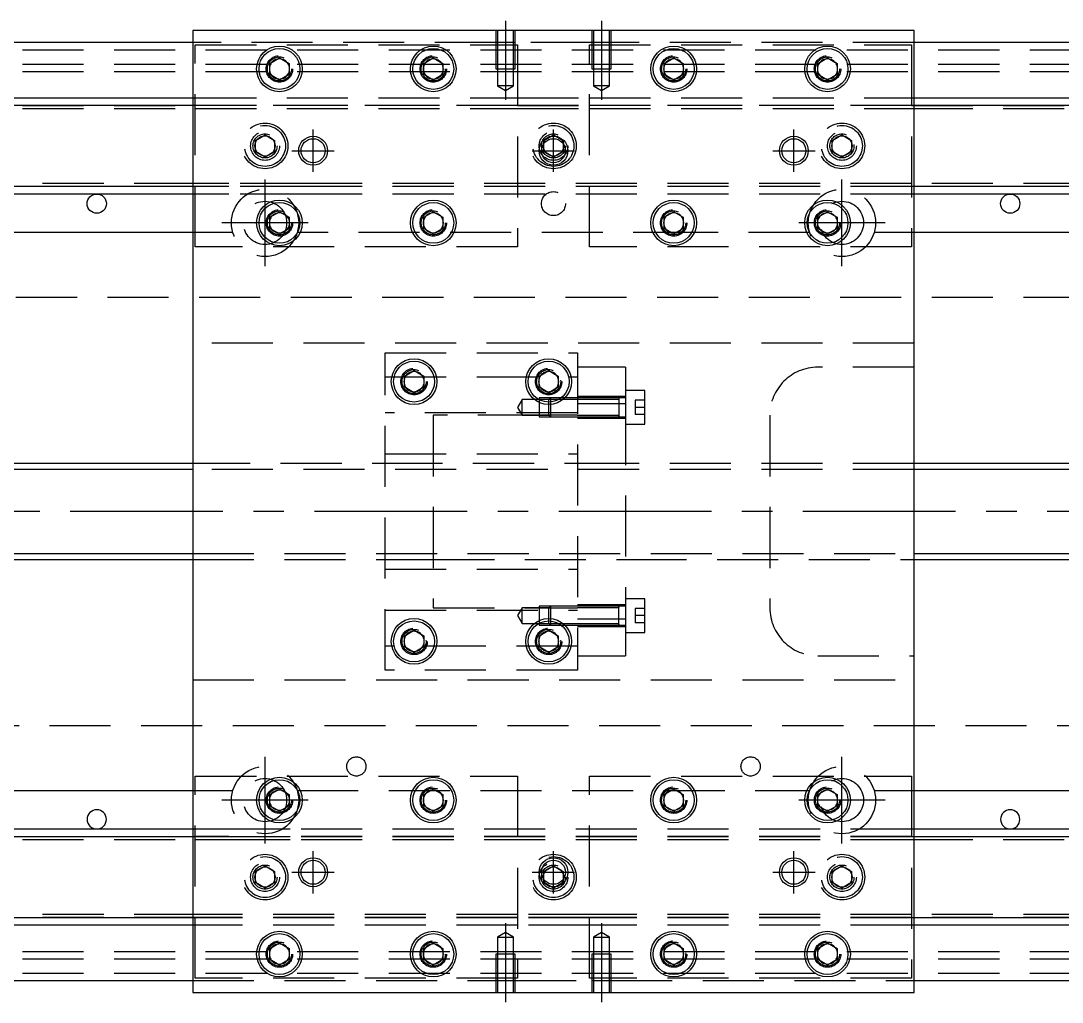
# Model space of a CAD drawing. Extents: x -20 to 861, y -281 to 102.
# Drawn here: x 209.2 to 425.8, y -102 to 102 of the extents above; entities that cross this region are included whole.
import ezdxf

# ---------------------------------------------------------------- set-up
doc = ezdxf.new("R2010")
doc.units = 0
doc.linetypes.add('CENTER', pattern=[50.8, 31.75, -6.35, 6.35, -6.35])
doc.linetypes.add('DASHED', pattern=[19.05, 12.7, -6.35])
doc.layers.get('0').update_dxf_attribs({"linetype": 'CONTINUOUS'})
doc.layers.add('CENTER', color=1, linetype='CENTER')

msp = doc.modelspace()

# ---------------------------------------------------------------- linework, layer by layer
at = {"color": 7, "linetype": 'CONTINUOUS'}
for p, q in [((395, 100), (245, 100)), ((245, 100), (245, -100)), ((395, -100), (395, 100)), ((245, 97.5), (0, 97.5)), ((640, 97.5), (395, 97.5)), ((261, 93.1547), (263, 94.309402)), ((261, 90.8453), (261, 93.1547)), ((263, 94.309402), (265, 93.1547)), ((265, 93.1547), (265, 90.8453)), ((293, 93.1547), (295, 94.309402)), ((293, 90.8453), (293, 93.1547)), ((295, 94.309402), (297, 93.1547)), ((297, 93.1547), (297, 90.8453)), ((343, 93.1547), (345, 94.309402)), ((343, 90.8453), (343, 93.1547)), ((345, 94.309402), (347, 93.1547)), ((347, 93.1547), (347, 90.8453)), ((375, 93.1547), (377, 94.309402)), ((375, 90.8453), (375, 93.1547)), ((377, 94.309402), (379, 93.1547)), ((379, 93.1547), (379, 90.8453)), ((263, 89.690598), (261, 90.8453)), ((265, 90.8453), (263, 89.690598)), ((295, 89.690598), (293, 90.8453)), ((297, 90.8453), (295, 89.690598)), ((345, 89.690598), (343, 90.8453)), ((347, 90.8453), (345, 89.690598)), ((377, 89.690598), (375, 90.8453)), ((379, 90.8453), (377, 89.690598)), ((0, 86), (245, 86)), ((395, 86), (640, 86)), ((0, 84.460392), (245, 84.460392)), ((395, 84.460392), (640, 84.460392)), ((245, 67.539608), (0, 67.539608)), ((640, 67.539608), (395, 67.539608)), ((245, 66), (0, 66)), ((640, 66), (395, 66)), ((261, 61.1547), (263, 62.309402)), ((261, 58.8453), (261, 61.1547)), ((263, 62.309402), (265, 61.1547)), ((265, 61.1547), (265, 58.8453)), ((293, 61.1547), (295, 62.309402)), ((293, 58.8453), (293, 61.1547)), ((295, 62.309402), (297, 61.1547)), ((297, 61.1547), (297, 58.8453)), ((343, 61.1547), (345, 62.309402)), ((343, 58.8453), (343, 61.1547)), ((345, 62.309402), (347, 61.1547)), ((347, 61.1547), (347, 58.8453)), ((375, 61.1547), (377, 62.309402)), ((375, 58.8453), (375, 61.1547)), ((377, 62.309402), (379, 61.1547)), ((379, 61.1547), (379, 58.8453)), ((263, 57.690598), (261, 58.8453)), ((265, 58.8453), (263, 57.690598)), ((295, 57.690598), (293, 58.8453)), ((297, 58.8453), (295, 57.690598)), ((345, 57.690598), (343, 58.8453)), ((347, 58.8453), (345, 57.690598)), ((377, 57.690598), (375, 58.8453)), ((379, 58.8453), (377, 57.690598)), ((245, 58), (146.708204, 58)), ((493.291796, 58), (395, 58)), ((289, 28.1547), (291, 29.309402)), ((291, 29.309402), (293, 28.1547)), ((317, 28.1547), (319, 29.309402)), ((319, 29.309402), (321, 28.1547)), ((289, 25.8453), (289, 28.1547)), ((293, 28.1547), (293, 25.8453)), ((317, 25.8453), (317, 28.1547)), ((321, 28.1547), (321, 25.8453)), ((291, 24.690598), (289, 25.8453)), ((293, 25.8453), (291, 24.690598)), ((319, 24.690598), (317, 25.8453)), ((321, 25.8453), (319, 24.690598)), ((333.6, 19.65063), (333.6, 19.651316)), ((245, 10), (28, 10)), ((583, 10), (395, 10)), ((28, -10), (245, -10)), ((395, -10), (583, -10)), ((333.6, -23.65064), (333.6, -23.649954)), ((289, -25.8453), (291, -24.690598)), ((289, -28.1547), (289, -25.8453)), ((291, -24.690598), (293, -25.8453)), ((293, -25.8453), (293, -28.1547)), ((317, -25.8453), (319, -24.690598)), ((317, -28.1547), (317, -25.8453)), ((319, -24.690598), (321, -25.8453)), ((321, -25.8453), (321, -28.1547)), ((291, -29.309402), (289, -28.1547)), ((293, -28.1547), (291, -29.309402)), ((319, -29.309402), (317, -28.1547)), ((321, -28.1547), (319, -29.309402)), ((146.708204, -58), (245, -58)), ((261, -58.8453), (263, -57.690598)), ((263, -57.690598), (265, -58.8453)), ((293, -58.8453), (295, -57.690598)), ((295, -57.690598), (297, -58.8453)), ((343, -58.8453), (345, -57.690598)), ((345, -57.690598), (347, -58.8453)), ((375, -58.8453), (377, -57.690598)), ((377, -57.690598), (379, -58.8453)), ((395, -58), (493.291796, -58)), ((261, -61.1547), (261, -58.8453)), ((265, -58.8453), (265, -61.1547)), ((293, -61.1547), (293, -58.8453)), ((297, -58.8453), (297, -61.1547)), ((343, -61.1547), (343, -58.8453)), ((347, -58.8453), (347, -61.1547)), ((375, -61.1547), (375, -58.8453)), ((379, -58.8453), (379, -61.1547)), ((263, -62.309402), (261, -61.1547)), ((265, -61.1547), (263, -62.309402)), ((295, -62.309402), (293, -61.1547)), ((297, -61.1547), (295, -62.309402)), ((345, -62.309402), (343, -61.1547)), ((347, -61.1547), (345, -62.309402)), ((377, -62.309402), (375, -61.1547)), ((379, -61.1547), (377, -62.309402)), ((0, -66), (245, -66)), ((395, -66), (640, -66)), ((0, -67.539608), (245, -67.539608)), ((395, -67.539608), (640, -67.539608)), ((245, -84.460392), (0, -84.460392)), ((640, -84.460392), (395, -84.460392)), ((245, -86), (0, -86)), ((640, -86), (395, -86)), ((261, -90.8453), (263, -89.690598)), ((261, -93.1547), (261, -90.8453)), ((263, -89.690598), (265, -90.8453)), ((265, -90.8453), (265, -93.1547)), ((293, -90.8453), (295, -89.690598)), ((293, -93.1547), (293, -90.8453)), ((295, -89.690598), (297, -90.8453)), ((297, -90.8453), (297, -93.1547)), ((343, -90.8453), (345, -89.690598)), ((343, -93.1547), (343, -90.8453)), ((345, -89.690598), (347, -90.8453)), ((347, -90.8453), (347, -93.1547)), ((375, -90.8453), (377, -89.690598)), ((375, -93.1547), (375, -90.8453)), ((377, -89.690598), (379, -90.8453)), ((379, -90.8453), (379, -93.1547)), ((263, -94.309402), (261, -93.1547)), ((265, -93.1547), (263, -94.309402)), ((295, -94.309402), (293, -93.1547)), ((297, -93.1547), (295, -94.309402)), ((345, -94.309402), (343, -93.1547)), ((347, -93.1547), (345, -94.309402)), ((377, -94.309402), (375, -93.1547)), ((379, -93.1547), (377, -94.309402)), ((0, -97.5), (245, -97.5)), ((395, -97.5), (640, -97.5)), ((245, -100), (395, -100))]:
    msp.add_line(p, q, dxfattribs=at)
at = {"color": 3, "linetype": 'DASHED'}
for p, q in [((308.000006, 100), (308.000006, 92)), ((308.35, 100), (308.35, 92)), ((311.65, 92), (311.65, 100)), ((311.999994, 92), (311.999994, 100)), ((328.000006, 100), (328.000006, 92)), ((328.35, 100), (328.35, 92)), ((331.65, 92), (331.65, 100)), ((331.999994, 92), (331.999994, 100)), ((308.000006, 97.5), (245, 97.5)), ((311.999994, 97.5), (308.000006, 97.5)), ((328.000006, 97.5), (311.999994, 97.5)), ((331.999994, 97.5), (328.000006, 97.5)), ((395, 97.5), (331.999994, 97.5)), ((0, 96), (640, 96)), ((245.5, 55), (245.5, 97)), ((245.5, 97), (312.5, 97)), ((312.5, 97), (312.5, 55)), ((327.5, 55), (327.5, 97)), ((327.5, 97), (394.5, 97)), ((394.5, 97), (394.5, 55)), ((0, 93), (640, 93)), ((0, 91.5), (640, 91.5)), ((308.000006, 92), (311.999994, 92)), ((308.35, 92), (308.35, 88.5)), ((311.65, 88.5), (311.65, 92)), ((328.000006, 92), (331.999994, 92)), ((328.35, 92), (328.35, 88.5)), ((331.65, 88.5), (331.65, 92)), ((311.65, 88.5), (308.35, 88.5)), ((308.35, 88.5), (310, 87.547372)), ((310, 87.547372), (311.65, 88.5)), ((331.65, 88.5), (328.35, 88.5)), ((328.35, 88.5), (330, 87.547372)), ((330, 87.547372), (331.65, 88.5)), ((245, 86), (245.5, 86)), ((245.5, 86), (312.5, 86)), ((312.5, 86), (327.5, 86)), ((327.5, 86), (394.5, 86)), ((394.5, 86), (395, 86)), ((0, 84.403994), (245.5, 84.403994)), ((0, 83.8), (245.5, 83.8)), ((245, 84.460392), (245.5, 84.460392)), ((245.5, 84.460392), (312.5, 84.460392)), ((312.5, 84.403994), (245.5, 84.403994)), ((245.5, 83.8), (312.5, 83.8)), ((312.5, 84.460392), (327.5, 84.460392)), ((312.5, 84.403994), (327.5, 84.403994)), ((312.5, 83.8), (327.5, 83.8)), ((327.5, 84.460392), (394.5, 84.460392)), ((394.5, 84.403994), (327.5, 84.403994)), ((327.5, 83.8), (394.5, 83.8)), ((394.5, 84.460392), (395, 84.460392)), ((394.5, 84.403994), (640, 84.403994)), ((394.5, 83.8), (640, 83.8)), ((258, 77.1547), (260, 78.309402)), ((260, 78.309402), (262, 77.1547)), ((318, 77.1547), (320, 78.309402)), ((320, 78.309402), (322, 77.1547)), ((378, 77.1547), (380, 78.309402)), ((380, 78.309402), (382, 77.1547)), ((257.5, 76), (257.534018, 76.411016)), ((258, 74.8453), (258, 77.1547)), ((262, 77.1547), (262, 74.8453)), ((317.5, 76), (317.534018, 76.411016)), ((318, 74.8453), (318, 77.1547)), ((322, 77.1547), (322, 74.8453)), ((378, 74.8453), (378, 77.1547)), ((382, 77.1547), (382, 74.8453)), ((382.483582, 76.286038), (382.5, 76)), ((260, 73.690598), (258, 74.8453)), ((262, 74.8453), (260, 73.690598)), ((320, 73.690598), (318, 74.8453)), ((322, 74.8453), (320, 73.690598)), ((380, 73.690598), (378, 74.8453)), ((382, 74.8453), (380, 73.690598)), ((245.5, 68.2), (0, 68.2)), ((245.5, 67.596006), (0, 67.596006)), ((245.5, 67.539608), (245, 67.539608)), ((252.5, 68.2), (245.5, 68.2)), ((252.5, 67.596006), (245.5, 67.596006)), ((252.5, 67.539608), (245.5, 67.539608)), ((267.5, 68.2), (252.5, 68.2)), ((267.5, 67.596006), (252.5, 67.596006)), ((267.5, 67.539608), (252.5, 67.539608)), ((394.5, 68.2), (267.5, 68.2)), ((394.5, 67.596006), (267.5, 67.596006)), ((394.5, 67.539608), (267.5, 67.539608)), ((640, 68.2), (394.5, 68.2)), ((640, 67.596006), (394.5, 67.596006)), ((395, 67.539608), (394.5, 67.539608)), ((245.5, 66), (245, 66)), ((252.5, 66), (245.5, 66)), ((267.5, 66), (252.5, 66)), ((394.5, 66), (267.5, 66)), ((395, 66), (394.5, 66)), ((245.5, 58), (245, 58)), ((253.291796, 58), (245.5, 58)), ((349.308422, 58), (266.708204, 58)), ((294.464102, 58), (294.359688, 58)), ((295.640312, 58), (295.535898, 58)), ((344.464102, 58), (344.359688, 58)), ((345.640312, 58), (345.535898, 58)), ((373.291796, 58), (349.308422, 58)), ((394.5, 58), (386.708204, 58)), ((395, 58), (394.5, 58)), ((312.5, 55), (245.5, 55)), ((394.5, 55), (327.5, 55)), ((640, 44.5), (5.640312, 44.5)), ((395, 35), (245, 35)), ((285, -33), (285, 33)), ((285, 33), (325, 33)), ((325, 33), (325, -33)), ((335, 30), (325, 30)), ((335, 30), (335, 22.36068)), ((395, 30), (375, 30)), ((285, 28), (325, 28)), ((288.5, 27), (288.518502, 27.303588)), ((321.483582, 27.286038), (321.5, 27)), ((335, 23.900636), (325, 23.900636)), ((339, 25.150636), (335, 25.150636)), ((339, 18.150636), (339, 25.150636)), ((313.5, 23.300636), (312.547372, 21.650636)), ((313.5, 20.000636), (313.5, 23.300636)), ((317, 23.300636), (313.5, 23.300636)), ((317, 23.65063), (317, 23.25)), ((319.34998, 23.65063), (317, 23.65063)), ((318.99998, 23.300636), (317, 23.300636)), ((317, 23.25), (317, 22.691578)), ((317, 22.691578), (317, 19.65064)), ((319.35, 23.650636), (319, 23.300636)), ((319, 22.75), (319, 23.300636)), ((321.092176, 23.300636), (319, 23.300636)), ((319, 22.25), (319, 22.75)), ((319, 20.000636), (319, 22.25)), ((321.616146, 23.65063), (319.349994, 23.65063)), ((319.35, 23.650636), (319.35, 22.764436)), ((321.616152, 23.650636), (319.35, 23.650636)), ((319.35, 22.764436), (319.35, 22.262912)), ((319.35, 22.262912), (319.35, 19.650636)), ((321.979462, 23.300636), (321.092176, 23.300636)), ((322.368118, 23.65063), (321.616146, 23.65063)), ((322.368124, 23.650636), (321.616152, 23.650636)), ((325, 23.300636), (321.979462, 23.300636)), ((325, 23.65063), (322.368118, 23.65063)), ((325, 23.650636), (322.368124, 23.650636)), ((335, 22.36068), (325, 22.36068)), ((333.605, 23.650636), (325.00002, 23.650636)), ((333.6, 23.300636), (325.00002, 23.300636)), ((335, 23.650636), (333.595, 23.650636)), ((333.6, 23.650636), (333.6, 19.650636)), ((335, 22.36068), (335, -22.36068)), ((337, 23.150636), (337, 21.650636)), ((339, 23.150636), (337, 23.150636)), ((325, 20.5), (285, 20.5)), ((295, 20), (295, -20)), ((317, 20), (295, 20)), ((312.547372, 21.650636), (313.5, 20.000636)), ((313.5, 20.000636), (317, 20.000636)), ((317, 20.000636), (318.99998, 20.000636)), ((319.000636, 20), (317, 20)), ((317, 19.65064), (319.34998, 19.65064)), ((319, 20.000636), (319.35, 19.650636)), ((325, 20), (319.000636, 20)), ((319.349994, 19.65064), (325, 19.65064)), ((319.35, 19.650636), (325, 19.650636)), ((325.00002, 20.000636), (333.6, 20.000636)), ((325.00002, 19.650636), (333.605, 19.650636)), ((333.595, 19.650636), (335, 19.650636)), ((333.6, 19.650636), (333.6, 19.867096)), ((337, 21.650636), (337, 20.150636)), ((339, 21.650636), (337, 21.650636)), ((339, 20.150636), (337, 20.150636)), ((365, 20), (365, -20)), ((325, 19.400636), (335, 19.400636)), ((335, 18.150636), (339, 18.150636)), ((285, 12), (325, 12)), ((294.99998, 10), (245, 10)), ((395, 8.75), (245, 8.75)), ((335, 10), (295, 10)), ((395, 10), (335.00002, 10)), ((245, -8.75), (395, -8.75)), ((245, -10), (294.99998, -10)), ((295, -10), (335, -10)), ((335.00002, -10), (395, -10)), ((285, -12), (325, -12)), ((335, -19.400636), (325, -19.400636)), ((339, -18.150636), (335, -18.150636)), ((339, -25.150636), (339, -18.150636)), ((285, -20.5), (325, -20.5)), ((295, -20), (317, -20)), ((313.5, -20.000636), (312.547372, -21.650636)), ((312.547372, -21.650636), (313.5, -23.300636)), ((313.5, -23.300636), (313.5, -20.000636)), ((317, -20.000636), (313.5, -20.000636)), ((317, -19.65064), (317, -22.691578)), ((319.34998, -19.65064), (317, -19.65064)), ((317, -20), (319.000636, -20)), ((318.99998, -20.000636), (317, -20.000636)), ((319.35, -19.650636), (319, -20.000636)), ((319, -22.25), (319, -20.000636)), ((319.000636, -20), (325, -20)), ((325, -19.65064), (319.349994, -19.65064)), ((319.35, -19.650636), (319.35, -22.262912)), ((325, -19.650636), (319.35, -19.650636)), ((333.605, -19.650636), (325.00002, -19.650636)), ((333.6, -20.000636), (325.00002, -20.000636)), ((335, -19.650636), (333.595, -19.650636)), ((333.6, -19.867096), (333.6, -19.650636)), ((333.6, -19.650636), (333.6, -19.867302)), ((333.6, -23.434174), (333.6, -19.867096)), ((337, -20.150636), (337, -21.650636)), ((339, -20.150636), (337, -20.150636)), ((337, -21.650636), (337, -23.150636)), ((339, -21.650636), (337, -21.650636)), ((313.5, -23.300636), (317, -23.300636)), ((317, -22.691578), (317, -23.25)), ((317, -23.25), (317, -23.65063)), ((317, -23.300636), (318.99998, -23.300636)), ((317, -23.65063), (319.34998, -23.65063)), ((319, -22.75), (319, -22.25)), ((319, -23.300636), (319, -22.75)), ((319, -23.300636), (321.092176, -23.300636)), ((319, -23.300636), (319.35, -23.650636)), ((319.349994, -23.65063), (321.616146, -23.65063)), ((319.35, -22.262912), (319.35, -22.764436)), ((319.35, -22.764436), (319.35, -23.650636)), ((319.35, -23.650636), (321.616152, -23.650636)), ((321.092176, -23.300636), (321.979462, -23.300636)), ((321.616146, -23.65063), (322.368118, -23.65063)), ((321.616152, -23.650636), (322.368124, -23.650636)), ((321.979462, -23.300636), (325, -23.300636)), ((322.368118, -23.65063), (325, -23.65063)), ((322.368124, -23.650636), (325, -23.650636)), ((335, -22.36068), (325, -22.36068)), ((335, -22.36068), (325, -22.36068)), ((325.00002, -23.300636), (333.6, -23.300636)), ((325.00002, -23.650636), (333.605, -23.650636)), ((333.595, -23.650636), (335, -23.650636)), ((333.6, -23.433926), (333.6, -23.650636)), ((333.6, -23.650636), (333.6, -23.434174)), ((335, -22.36068), (335, -30)), ((339, -23.150636), (337, -23.150636)), ((325, -23.900636), (335, -23.900636)), ((335, -25.150636), (339, -25.150636)), ((325, -28), (285, -28)), ((293.483582, -26.713962), (293.5, -27)), ((321.483582, -26.713962), (321.5, -27)), ((325, -30), (335, -30)), ((375, -30), (395, -30)), ((325, -33), (285, -33)), ((245, -35), (395, -35)), ((5.640312, -44.5), (640, -44.5)), ((245.5, -97), (245.5, -55)), ((245.5, -55), (312.5, -55)), ((312.5, -55), (312.5, -97)), ((327.5, -55), (394.5, -55)), ((327.5, -97), (327.5, -55)), ((394.5, -55), (394.5, -97)), ((245, -58), (245.5, -58)), ((245.5, -58), (253.291796, -58)), ((266.708204, -58), (290.691578, -58)), ((266.708204, -58), (373.291796, -58)), ((290.691578, -58), (291.25, -58)), ((294.359688, -58), (294.464102, -58)), ((295.535898, -58), (295.640312, -58)), ((386.708204, -58), (394.5, -58)), ((394.5, -58), (395, -58)), ((260.5, -60), (260.512884, -59.746512)), ((292.5, -60), (292.518502, -59.696412)), ((245, -66), (245.5, -66)), ((245.5, -66), (252.5, -66)), ((252.5, -66), (267.5, -66)), ((267.5, -66), (394.5, -66)), ((394.5, -66), (395, -66)), ((0, -67.596006), (245.5, -67.596006)), ((0, -68.2), (245.5, -68.2)), ((245, -67.539608), (245.5, -67.539608)), ((245.5, -67.539608), (252.5, -67.539608)), ((252.5, -67.596006), (245.5, -67.596006)), ((245.5, -68.2), (252.5, -68.2)), ((252.5, -67.539608), (267.5, -67.539608)), ((252.5, -67.596006), (267.5, -67.596006)), ((252.5, -68.2), (267.5, -68.2)), ((267.5, -67.539608), (394.5, -67.539608)), ((394.5, -67.596006), (267.5, -67.596006)), ((267.5, -68.2), (394.5, -68.2)), ((394.5, -67.539608), (395, -67.539608)), ((394.5, -67.596006), (640, -67.596006)), ((394.5, -68.2), (640, -68.2)), ((257.5, -76), (257.534018, -75.588984)), ((258, -74.8453), (260, -73.690598)), ((258, -77.1547), (258, -74.8453)), ((260, -73.690598), (262, -74.8453)), ((262, -74.8453), (262, -77.1547)), ((317.5, -76), (317.534018, -75.588984)), ((318, -74.8453), (320, -73.690598)), ((318, -77.1547), (318, -74.8453)), ((320, -73.690598), (322, -74.8453)), ((322, -74.8453), (322, -77.1547)), ((377.5, -76), (377.534018, -75.588984)), ((378, -74.8453), (380, -73.690598)), ((378, -77.1547), (378, -74.8453)), ((380, -73.690598), (382, -74.8453)), ((382, -74.8453), (382, -77.1547)), ((260, -78.309402), (258, -77.1547)), ((262, -77.1547), (260, -78.309402)), ((320, -78.309402), (318, -77.1547)), ((322, -77.1547), (320, -78.309402)), ((380, -78.309402), (378, -77.1547)), ((382, -77.1547), (380, -78.309402)), ((245.5, -83.8), (0, -83.8)), ((245.5, -84.403994), (0, -84.403994)), ((245.5, -84.460392), (245, -84.460392)), ((312.5, -83.8), (245.5, -83.8)), ((312.5, -84.403994), (245.5, -84.403994)), ((312.5, -84.460392), (245.5, -84.460392)), ((327.5, -83.8), (312.5, -83.8)), ((327.5, -84.403994), (312.5, -84.403994)), ((327.5, -84.460392), (312.5, -84.460392)), ((394.5, -83.8), (327.5, -83.8)), ((394.5, -84.403994), (327.5, -84.403994)), ((394.5, -84.460392), (327.5, -84.460392)), ((640, -83.8), (394.5, -83.8)), ((640, -84.403994), (394.5, -84.403994)), ((395, -84.460392), (394.5, -84.460392)), ((245.5, -86), (245, -86)), ((312.5, -86), (245.5, -86)), ((327.5, -86), (312.5, -86)), ((394.5, -86), (327.5, -86)), ((395, -86), (394.5, -86)), ((310, -87.547372), (308.35, -88.5)), ((308.35, -88.5), (311.65, -88.5)), ((308.35, -88.5), (308.35, -92)), ((311.65, -88.5), (310, -87.547372)), ((311.65, -92), (311.65, -88.5)), ((330, -87.547372), (328.35, -88.5)), ((328.35, -88.5), (331.65, -88.5)), ((328.35, -88.5), (328.35, -92)), ((331.65, -88.5), (330, -87.547372)), ((331.65, -92), (331.65, -88.5)), ((0, -91.5), (640, -91.5)), ((0, -93), (640, -93)), ((260.5, -92), (260.512884, -91.746512)), ((292.5, -92), (292.512884, -91.746512)), ((311.999994, -92), (308.000006, -92)), ((308.000006, -92), (308.000006, -100)), ((308.35, -92), (308.35, -100)), ((311.65, -100), (311.65, -92)), ((311.999994, -100), (311.999994, -92)), ((331.999994, -92), (328.000006, -92)), ((328.000006, -92), (328.000006, -100)), ((328.35, -92), (328.35, -100)), ((331.65, -100), (331.65, -92)), ((331.999994, -100), (331.999994, -92)), ((347.483582, -91.713962), (347.5, -92)), ((374.5, -92), (374.512884, -91.746512)), ((0, -96), (640, -96)), ((312.5, -97), (245.5, -97)), ((394.5, -97), (327.5, -97)), ((245, -97.5), (308.000006, -97.5)), ((308.000006, -97.5), (311.999994, -97.5)), ((311.999994, -97.5), (328.000006, -97.5)), ((328.000006, -97.5), (331.999994, -97.5)), ((331.999994, -97.5), (395, -97.5))]:
    msp.add_line(p, q, dxfattribs=at)
at = {"color": 3, "linetype": 'CONTINUOUS'}
for p, q in [((245, 8.75), (28, 8.75)), ((583, 8.75), (395, 8.75)), ((28, -8.75), (245, -8.75)), ((395, -8.75), (583, -8.75))]:
    msp.add_line(p, q, dxfattribs=at)
at = {"color": 7, "linetype": 'CONTINUOUS'}
for centre, radius in [((263, 92), 4.75), ((263, 92), 4.25), ((295, 92), 4.75), ((295, 92), 4.25), ((345, 92), 4.75), ((345, 92), 4.25), ((377, 92), 4.75), ((377, 92), 4.25), ((260, 76), 2.1), ((320, 75), 3), ((320, 76), 2.1), ((380, 76), 2.1), ((270, 75), 2.5), ((320, 75), 2.5), ((370, 75), 2.5), ((225, 64), 2), ((415, 64), 2), ((263, 60), 4.75), ((263, 60), 4.25), ((295, 60), 4.75), ((295, 60), 4.25), ((345, 60), 4.75), ((345, 60), 4.25), ((377, 60), 4.75), ((377, 60), 4.25), ((291, 27), 4.75), ((291, 27), 4.25), ((319, 27), 4.75), ((319, 27), 4.25), ((291, -27), 4.75), ((291, -27), 4.25), ((319, -27), 4.75), ((319, -27), 4.25), ((263, -60), 4.75), ((263, -60), 4.25), ((295, -60), 4.75), ((295, -60), 4.25), ((345, -60), 4.75), ((345, -60), 4.25), ((377, -60), 4.75), ((377, -60), 4.25), ((270, -75), 2.5), ((320, -75), 3), ((320, -75), 2.5), ((370, -75), 2.5), ((260, -76), 2.1), ((320, -76), 2.1), ((380, -76), 2.1), ((263, -92), 4.75), ((263, -92), 4.25), ((295, -92), 4.75), ((295, -92), 4.25), ((345, -92), 4.75), ((345, -92), 4.25), ((377, -92), 4.75), ((377, -92), 4.25)]:
    msp.add_circle(centre, radius, dxfattribs=at)
at = {"color": 3, "linetype": 'DASHED'}
for centre, radius in [((263, 92), 2.75), ((263, 92), 2.5), ((295, 92), 2.75), ((295, 92), 2.5), ((345, 92), 2.75), ((345, 92), 2.5), ((377, 92), 2.75), ((377, 92), 2.5), ((260, 76), 4.75), ((260, 76), 4.25), ((320, 76), 4.75), ((320, 76), 4.25), ((380, 76), 4.75), ((380, 76), 4.25), ((260, 76), 3), ((260, 76), 2.5), ((320, 76), 3), ((320, 76), 2.5), ((380, 76), 3), ((380, 76), 2.5), ((260, 60), 7), ((320, 64), 2.5), ((380, 60), 7), ((260, 60), 4.5), ((380, 60), 4.5), ((263, 60), 2.75), ((263, 60), 2.5), ((295, 60), 2.75), ((295, 60), 2.5), ((345, 60), 2.75), ((345, 60), 2.5), ((377, 60), 2.75), ((377, 60), 2.5), ((291, 27), 2.75), ((291, 27), 2.5), ((319, 27), 2.75), ((319, 27), 2.5), ((291, -27), 2.75), ((291, -27), 2.5), ((319, -27), 2.75), ((319, -27), 2.5), ((279, -53), 2), ((361, -53), 2), ((260, -60), 7), ((380, -60), 7), ((260, -60), 4.5), ((380, -60), 4.5), ((263, -60), 2.75), ((263, -60), 2.5), ((295, -60), 2.75), ((295, -60), 2.5), ((345, -60), 2.75), ((345, -60), 2.5), ((377, -60), 2.75), ((377, -60), 2.5), ((260, -76), 4.75), ((320, -76), 4.75), ((380, -76), 4.75), ((260, -76), 4.25), ((260, -76), 3), ((260, -76), 2.5), ((320, -76), 4.25), ((320, -76), 3), ((320, -76), 2.5), ((380, -76), 4.25), ((380, -76), 3), ((380, -76), 2.5), ((263, -92), 2.75), ((263, -92), 2.5), ((295, -92), 2.75), ((295, -92), 2.5), ((345, -92), 2.75), ((345, -92), 2.5), ((377, -92), 2.75), ((377, -92), 2.5)]:
    msp.add_circle(centre, radius, dxfattribs=at)
at = {"color": 3, "linetype": 'CONTINUOUS'}
for centre in [(270, 75), (370, 75), (270, -75), (370, -75)]:
    msp.add_circle(centre, 3, dxfattribs=at)
at = {"color": 7, "linetype": 'CONTINUOUS'}
for centre, radius, start, end in [((263, 92), 2.1, 137.75279, 162.24721), ((263, 92), 2.1, 102.24721, 137.75279), ((263, 92), 2.1, 77.75279, 102.24721), ((263, 92), 2.1, 42.24721, 77.75279), ((263, 92), 2.1, 17.75279, 42.24721), ((295, 92), 2.1, 137.75279, 162.24721), ((295, 92), 2.1, 102.24721, 137.75279), ((295, 92), 2.1, 77.75279, 102.24721), ((295, 92), 2.1, 42.24721, 77.75279), ((295, 92), 2.1, 17.75279, 42.24721), ((345, 92), 2.1, 137.75279, 162.24721), ((345, 92), 2.1, 102.24721, 137.75279), ((345, 92), 2.1, 77.75279, 102.24721), ((345, 92), 2.1, 42.24721, 77.75279), ((345, 92), 2.1, 17.75279, 42.24721), ((377, 92), 2.1, 137.75279, 162.24721), ((377, 92), 2.1, 102.24721, 137.75279), ((377, 92), 2.1, 77.75279, 102.24721), ((377, 92), 2.1, 42.24721, 77.75279), ((377, 92), 2.1, 17.75279, 42.24721), ((263, 92), 2.1, 162.24721, 180), ((263, 92), 2.1, 180, 197.75279), ((263, 92), 2.1, 197.75279, 222.24721), ((263, 92), 2.1, 317.75279, 342.24721), ((263, 92), 2.1, 342.24721, 17.75279), ((295, 92), 2.1, 162.24721, 180), ((295, 92), 2.1, 180, 197.75279), ((295, 92), 2.1, 197.75279, 222.24721), ((295, 92), 2.1, 317.75279, 342.24721), ((295, 92), 2.1, 342.24721, 17.75279), ((345, 92), 2.1, 162.24721, 180), ((345, 92), 2.1, 180, 197.75279), ((345, 92), 2.1, 197.75279, 222.24721), ((345, 92), 2.1, 317.75279, 342.24721), ((345, 92), 2.1, 342.24721, 17.75279), ((377, 92), 2.1, 162.24721, 180), ((377, 92), 2.1, 180, 197.75279), ((377, 92), 2.1, 197.75279, 222.24721), ((377, 92), 2.1, 317.75279, 342.24721), ((377, 92), 2.1, 342.24721, 17.75279), ((263, 92), 2.1, 222.24721, 257.75279), ((263, 92), 2.1, 257.75279, 282.24721), ((263, 92), 2.1, 282.24721, 317.75279), ((295, 92), 2.1, 222.24721, 257.75279), ((295, 92), 2.1, 257.75279, 282.24721), ((295, 92), 2.1, 282.24721, 317.75279), ((345, 92), 2.1, 222.24721, 257.75279), ((345, 92), 2.1, 257.75279, 282.24721), ((345, 92), 2.1, 282.24721, 317.75279), ((377, 92), 2.1, 222.24721, 257.75279), ((377, 92), 2.1, 257.75279, 282.24721), ((377, 92), 2.1, 282.24721, 317.75279), ((263, 60), 2.1, 137.75279, 162.24721), ((263, 60), 2.1, 102.24721, 137.75279), ((263, 60), 2.1, 77.75279, 102.24721), ((263, 60), 2.1, 42.24721, 77.75279), ((263, 60), 2.1, 17.75279, 42.24721), ((295, 60), 2.1, 137.75279, 162.24721), ((295, 60), 2.1, 102.24721, 137.75279), ((295, 60), 2.1, 77.75279, 102.24721), ((295, 60), 2.1, 42.24721, 77.75279), ((295, 60), 2.1, 17.75279, 42.24721), ((345, 60), 2.1, 137.75279, 162.24721), ((345, 60), 2.1, 102.24721, 137.75279), ((345, 60), 2.1, 77.75279, 102.24721), ((345, 60), 2.1, 42.24721, 77.75279), ((345, 60), 2.1, 17.75279, 42.24721), ((377, 60), 2.1, 137.75279, 162.24721), ((377, 60), 2.1, 102.24721, 137.75279), ((377, 60), 2.1, 77.75279, 102.24721), ((377, 60), 2.1, 42.24721, 77.75279), ((377, 60), 2.1, 17.75279, 42.24721), ((263, 60), 2.1, 162.24721, 180), ((263, 60), 2.1, 180, 197.75279), ((263, 60), 2.1, 197.75279, 222.24721), ((263, 60), 2.1, 222.24721, 257.75279), ((263, 60), 2.1, 282.24721, 317.75279), ((263, 60), 2.1, 317.75279, 342.24721), ((263, 60), 2.1, 342.24721, 17.75279), ((295, 60), 2.1, 162.24721, 180), ((295, 60), 2.1, 180, 197.75279), ((295, 60), 2.1, 197.75279, 222.24721), ((295, 60), 2.1, 222.24721, 257.75279), ((295, 60), 2.1, 282.24721, 317.75279), ((295, 60), 2.1, 317.75279, 342.24721), ((295, 60), 2.1, 342.24721, 17.75279), ((345, 60), 2.1, 162.24721, 180), ((345, 60), 2.1, 180, 197.75279), ((345, 60), 2.1, 197.75279, 222.24721), ((345, 60), 2.1, 222.24721, 257.75279), ((345, 60), 2.1, 282.24721, 317.75279), ((345, 60), 2.1, 317.75279, 342.24721), ((345, 60), 2.1, 342.24721, 17.75279), ((377, 60), 2.1, 162.24721, 180), ((377, 60), 2.1, 180, 197.75279), ((377, 60), 2.1, 197.75279, 222.24721), ((377, 60), 2.1, 222.24721, 257.75279), ((377, 60), 2.1, 282.24721, 317.75279), ((377, 60), 2.1, 317.75279, 342.24721), ((377, 60), 2.1, 342.24721, 17.75279), ((263, 60), 2.1, 257.75279, 282.24721), ((295, 60), 2.1, 257.75279, 282.24721), ((345, 60), 2.1, 257.75279, 282.24721), ((377, 60), 2.1, 257.75279, 282.24721), ((291, 27), 2.1, 137.75279, 162.24721), ((291, 27), 2.1, 102.24721, 137.75279), ((291, 27), 2.1, 77.75279, 102.24721), ((291, 27), 2.1, 42.24721, 77.75279), ((291, 27), 2.1, 17.75279, 42.24721), ((319, 27), 2.1, 137.75279, 162.24721), ((319, 27), 2.1, 102.24721, 137.75279), ((319, 27), 2.1, 77.75279, 102.24721), ((319, 27), 2.1, 42.24721, 77.75279), ((319, 27), 2.1, 17.75279, 42.24721), ((291, 27), 2.1, 162.24721, 180), ((291, 27), 2.1, 180, 197.75279), ((291, 27), 2.1, 197.75279, 222.24721), ((291, 27), 2.1, 317.75279, 342.24721), ((291, 27), 2.1, 342.24721, 17.75279), ((319, 27), 2.1, 162.24721, 180), ((319, 27), 2.1, 180, 197.75279), ((319, 27), 2.1, 197.75279, 222.24721), ((319, 27), 2.1, 317.75279, 342.24721), ((319, 27), 2.1, 342.24721, 17.75279), ((291, 27), 2.1, 222.24721, 257.75279), ((291, 27), 2.1, 257.75279, 282.24721), ((291, 27), 2.1, 282.24721, 317.75279), ((319, 27), 2.1, 222.24721, 257.75279), ((319, 27), 2.1, 257.75279, 282.24721), ((319, 27), 2.1, 282.24721, 317.75279), ((291, -27), 2.1, 137.75279, 162.24721), ((291, -27), 2.1, 102.24721, 137.75279), ((291, -27), 2.1, 77.75279, 102.24721), ((291, -27), 2.1, 42.24721, 77.75279), ((291, -27), 2.1, 17.75279, 42.24721), ((319, -27), 2.1, 137.75279, 162.24721), ((319, -27), 2.1, 102.24721, 137.75279), ((319, -27), 2.1, 77.75279, 102.24721), ((319, -27), 2.1, 42.24721, 77.75279), ((319, -27), 2.1, 17.75279, 42.24721), ((291, -27), 2.1, 162.24721, 180), ((291, -27), 2.1, 180, 197.75279), ((291, -27), 2.1, 197.75279, 222.24721), ((291, -27), 2.1, 317.75279, 342.24721), ((291, -27), 2.1, 342.24721, 17.75279), ((319, -27), 2.1, 162.24721, 180), ((319, -27), 2.1, 180, 197.75279), ((319, -27), 2.1, 197.75279, 222.24721), ((319, -27), 2.1, 317.75279, 342.24721), ((319, -27), 2.1, 342.24721, 17.75279), ((291, -27), 2.1, 222.24721, 257.75279), ((291, -27), 2.1, 257.75279, 282.24721), ((291, -27), 2.1, 282.24721, 317.75279), ((319, -27), 2.1, 222.24721, 257.75279), ((319, -27), 2.1, 257.75279, 282.24721), ((319, -27), 2.1, 282.24721, 317.75279), ((263, -60), 2.1, 102.24721, 137.75279), ((263, -60), 2.1, 77.75279, 102.24721), ((263, -60), 2.1, 42.24721, 77.75279), ((295, -60), 2.1, 102.24721, 137.75279), ((295, -60), 2.1, 77.75279, 102.24721), ((295, -60), 2.1, 42.24721, 77.75279), ((345, -60), 2.1, 102.24721, 137.75279), ((345, -60), 2.1, 77.75279, 102.24721), ((345, -60), 2.1, 42.24721, 77.75279), ((377, -60), 2.1, 102.24721, 137.75279), ((377, -60), 2.1, 77.75279, 102.24721), ((377, -60), 2.1, 42.24721, 77.75279), ((263, -60), 2.1, 162.24721, 180), ((263, -60), 2.1, 180, 197.75279), ((263, -60), 2.1, 137.75279, 162.24721), ((263, -60), 2.1, 197.75279, 222.24721), ((263, -60), 2.1, 17.75279, 42.24721), ((263, -60), 2.1, 317.75279, 342.24721), ((263, -60), 2.1, 342.24721, 17.75279), ((295, -60), 2.1, 162.24721, 180), ((295, -60), 2.1, 180, 197.75279), ((295, -60), 2.1, 137.75279, 162.24721), ((295, -60), 2.1, 197.75279, 222.24721), ((295, -60), 2.1, 17.75279, 42.24721), ((295, -60), 2.1, 317.75279, 342.24721), ((295, -60), 2.1, 342.24721, 17.75279), ((345, -60), 2.1, 162.24721, 180), ((345, -60), 2.1, 180, 197.75279), ((345, -60), 2.1, 137.75279, 162.24721), ((345, -60), 2.1, 197.75279, 222.24721), ((345, -60), 2.1, 17.75279, 42.24721), ((345, -60), 2.1, 317.75279, 342.24721), ((345, -60), 2.1, 342.24721, 17.75279), ((377, -60), 2.1, 162.24721, 180), ((377, -60), 2.1, 180, 197.75279), ((377, -60), 2.1, 137.75279, 162.24721), ((377, -60), 2.1, 197.75279, 222.24721), ((377, -60), 2.1, 17.75279, 42.24721), ((377, -60), 2.1, 317.75279, 342.24721), ((377, -60), 2.1, 342.24721, 17.75279), ((225, -64), 2, 90, 270), ((225, -64), 2, 270, 90), ((263, -60), 2.1, 222.24721, 257.75279), ((263, -60), 2.1, 257.75279, 282.24721), ((263, -60), 2.1, 282.24721, 317.75279), ((295, -60), 2.1, 222.24721, 257.75279), ((295, -60), 2.1, 257.75279, 282.24721), ((295, -60), 2.1, 282.24721, 317.75279), ((345, -60), 2.1, 222.24721, 257.75279), ((345, -60), 2.1, 257.75279, 282.24721), ((345, -60), 2.1, 282.24721, 317.75279), ((377, -60), 2.1, 222.24721, 257.75279), ((377, -60), 2.1, 257.75279, 282.24721), ((377, -60), 2.1, 282.24721, 317.75279), ((415, -64), 2, 90, 270), ((415, -64), 2, 270, 90), ((263, -92), 2.1, 137.75279, 162.24721), ((263, -92), 2.1, 102.24721, 137.75279), ((263, -92), 2.1, 77.75279, 102.24721), ((263, -92), 2.1, 42.24721, 77.75279), ((263, -92), 2.1, 17.75279, 42.24721), ((295, -92), 2.1, 137.75279, 162.24721), ((295, -92), 2.1, 102.24721, 137.75279), ((295, -92), 2.1, 77.75279, 102.24721), ((295, -92), 2.1, 42.24721, 77.75279), ((295, -92), 2.1, 17.75279, 42.24721), ((345, -92), 2.1, 137.75279, 162.24721), ((345, -92), 2.1, 102.24721, 137.75279), ((345, -92), 2.1, 77.75279, 102.24721), ((345, -92), 2.1, 42.24721, 77.75279), ((345, -92), 2.1, 17.75279, 42.24721), ((377, -92), 2.1, 137.75279, 162.24721), ((377, -92), 2.1, 102.24721, 137.75279), ((377, -92), 2.1, 77.75279, 102.24721), ((377, -92), 2.1, 42.24721, 77.75279), ((377, -92), 2.1, 17.75279, 42.24721), ((263, -92), 2.1, 162.24721, 180), ((263, -92), 2.1, 180, 197.75279), ((263, -92), 2.1, 197.75279, 222.24721), ((263, -92), 2.1, 317.75279, 342.24721), ((263, -92), 2.1, 342.24721, 17.75279), ((295, -92), 2.1, 162.24721, 180), ((295, -92), 2.1, 180, 197.75279), ((295, -92), 2.1, 197.75279, 222.24721), ((295, -92), 2.1, 317.75279, 342.24721), ((295, -92), 2.1, 342.24721, 17.75279), ((345, -92), 2.1, 162.24721, 180), ((345, -92), 2.1, 180, 197.75279), ((345, -92), 2.1, 197.75279, 222.24721), ((345, -92), 2.1, 317.75279, 342.24721), ((345, -92), 2.1, 342.24721, 17.75279), ((377, -92), 2.1, 162.24721, 180), ((377, -92), 2.1, 180, 197.75279), ((377, -92), 2.1, 197.75279, 222.24721), ((377, -92), 2.1, 317.75279, 342.24721), ((377, -92), 2.1, 342.24721, 17.75279), ((263, -92), 2.1, 222.24721, 257.75279), ((263, -92), 2.1, 257.75279, 282.24721), ((263, -92), 2.1, 282.24721, 317.75279), ((295, -92), 2.1, 222.24721, 257.75279), ((295, -92), 2.1, 257.75279, 282.24721), ((295, -92), 2.1, 282.24721, 317.75279), ((345, -92), 2.1, 222.24721, 257.75279), ((345, -92), 2.1, 257.75279, 282.24721), ((345, -92), 2.1, 282.24721, 317.75279), ((377, -92), 2.1, 222.24721, 257.75279), ((377, -92), 2.1, 257.75279, 282.24721), ((377, -92), 2.1, 282.24721, 317.75279)]:
    msp.add_arc(centre, radius, start, end, dxfattribs=at)
at = {"color": 3, "linetype": 'DASHED'}
for centre, radius, start, end in [((380, 60), 4.5, 156.926082, 158.942441), ((375, 20), 10, 90, 180), ((375, -20), 10, 180, 270)]:
    msp.add_arc(centre, radius, start, end, dxfattribs=at)
at = {"layer": 'CENTER', "color": 1, "linetype": 'CENTER'}
for p, q in [((310, 102), (310, 85.547372)), ((330, 102), (330, 85.547372)), ((270, 70.6), (270, 79.4)), ((320, 70.6), (320, 79.4)), ((370, 70.6), (370, 79.4)), ((265.6, 75), (274.4, 75)), ((315.6, 75), (324.4, 75)), ((365.6, 75), (374.4, 75)), ((260, 51), (260, 69)), ((380, 51), (380, 69)), ((269, 60), (251, 60)), ((389, 60), (371, 60)), ((708.445, 0), (-20, 0)), ((260, -69), (260, -51)), ((380, -69), (380, -51)), ((269, -60), (251, -60)), ((389, -60), (371, -60)), ((270, -79.4), (270, -70.6)), ((320, -79.4), (320, -70.6)), ((370, -79.4), (370, -70.6)), ((265.6, -75), (274.4, -75)), ((315.6, -75), (324.4, -75)), ((365.6, -75), (374.4, -75)), ((310, -85.547372), (310, -102)), ((330, -85.547372), (330, -102))]:
    msp.add_line(p, q, dxfattribs=at)

doc.saveas('drawing.dxf')
